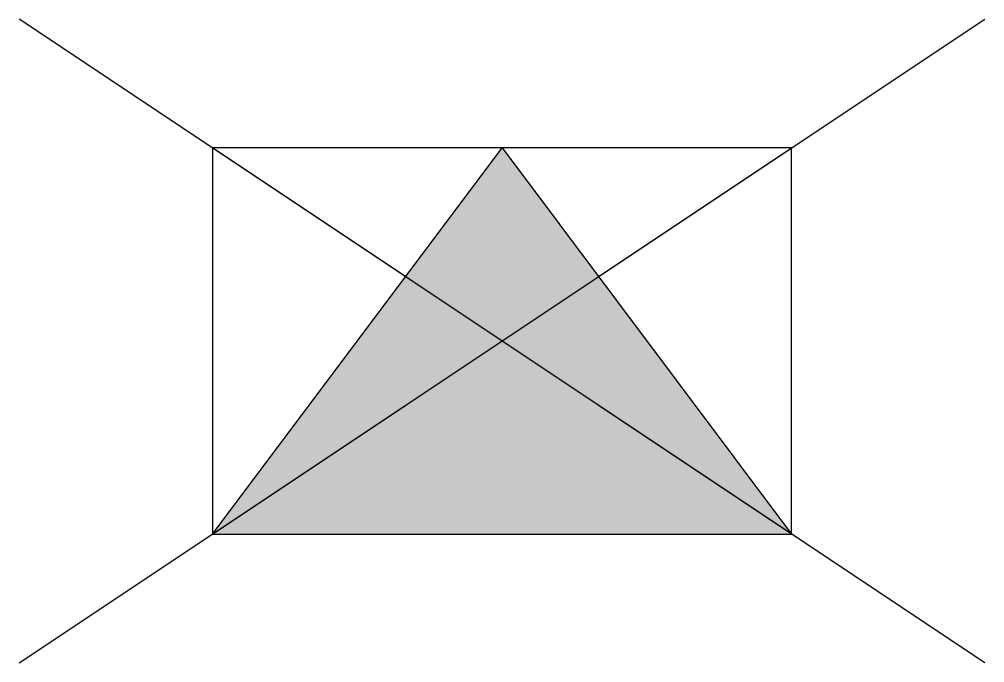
# Model space of a CAD drawing. Header units: metres. Extents: x -1.88 to 1.88, y -0.5 to 2.
import ezdxf

# ---------------------------------------------------------------- set-up
doc = ezdxf.new("R2010")
doc.units = ezdxf.units.M

msp = doc.modelspace()

# ---------------------------------------------------------------- hatches: boundary and pattern name
h = msp.add_hatch(color=256)
h.dxf.hatch_style = 1
h.paths.add_polyline_path([(0, 1.5), (-1.125, 0), (1.125, 0)])

# ---------------------------------------------------------------- linework, layer by layer
for p, q in [((-1.875, -0.5), (1.875, 2)), ((1.875, -0.5), (-1.875, 2)), ((-1.125, 0), (1.125, 1.5)), ((1.125, 0), (-1.125, 1.5))]:
    msp.add_line(p, q)
msp.add_lwpolyline([(-1.125, 0), (1.125, 0), (1.125, 1.5), (-1.125, 1.5)], close=True)
at = {"flags": 128}
msp.add_lwpolyline([(-1.125, 0), (0, 1.5), (1.125, 0)], dxfattribs=at)

doc.saveas('drawing.dxf')
